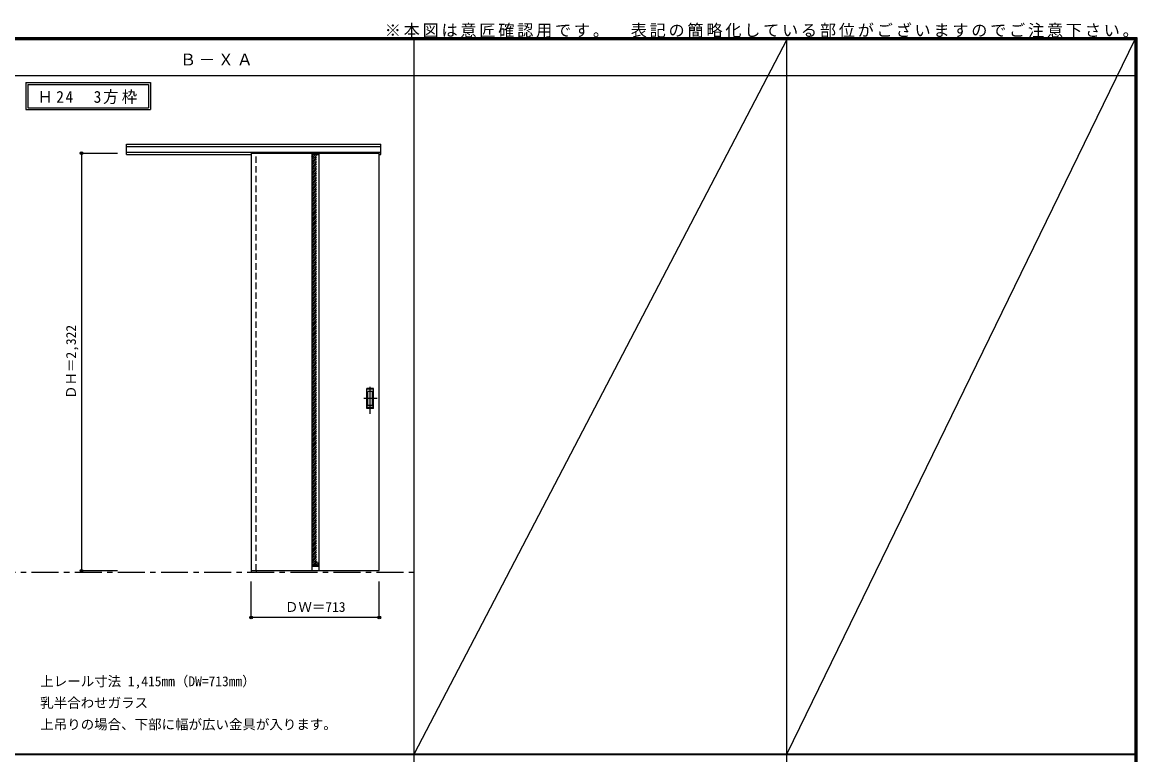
# Model space of a CAD drawing. Units: millimetres, scale not verified. Extents: x -6000 to 5700, y -4307 to 4260.
# Drawn here: x -502 to 5700, y 186 to 4260 of the extents above; entities that cross this region are included whole.
import ezdxf
from ezdxf.enums import TextEntityAlignment as Align

# ---------------------------------------------------------------- set-up
doc = ezdxf.new("R2010")
doc.units = ezdxf.units.MM
doc.header["$LTSCALE"] = 30
doc.header["$PDMODE"] = 32
doc.header["$PDSIZE"] = 15
doc.linetypes.add('CHAIN1', pattern=[8, 5, -1, 1, -1])
doc.linetypes.add('DASHED1', pattern=[1.8, 1.2, -0.6])
for name, color, linetype in [('0-0_補助線', 7, 'CHAIN1'), ('0-2_扉', 3, 'Continuous'), ('0-3_仕上げ', 7, 'Continuous'), ('0-4_枠', 3, 'Continuous'), ('0-6_引手', 7, 'Continuous'), ('0-A_文字', 7, 'Continuous'), ('0-B_寸法', 7, 'Continuous'), ('0-C_ハッチ', 4, 'DASHED1'), ('F-1_枠', 6, 'Continuous'), ('F-A_文字', 7, 'Continuous')]:
    doc.layers.add(name, color=color, linetype=linetype)
doc.styles.add('ＭＳ ゴシック', font='')
doc.styles.get('ＭＳ ゴシック').set_extended_font_data('MS Gothic')

msp = doc.modelspace()

# ---------------------------------------------------------------- linework, layer by layer
at = {"layer": '0-0_補助線'}
msp.add_line((-5490, 1201), (1678, 1201), dxfattribs=at)
at = {"layer": '0-2_扉', "color": 4, "linetype": 'DASHED1'}
msp.add_line((772, 3532), (772, 3528), dxfattribs=at)
at = {"layer": '0-2_扉'}
for p in [(772, 3532), (1485, 1210)]:
    msp.add_line(p, (1485, 3532), dxfattribs=at)
msp.add_lwpolyline([(772, 3532), (772, 1210), (1485, 1210)], dxfattribs=at)
at = {"layer": '0-3_仕上げ', "color": 3}
for p, q in [((1109.5, 3532), (1109.5, 1210)), ((1147.5, 3532), (1147.5, 1210))]:
    msp.add_line(p, q, dxfattribs=at)
at = {"layer": '0-3_仕上げ'}
for p, q in [((1109.5, 3524), (1147.5, 3524)), ((1109.5, 1234), (1147.5, 1234))]:
    msp.add_line(p, q, dxfattribs=at)
at = {"layer": '0-4_枠'}
for p, q in [((78, 3582), (1493, 3582)), ((78, 3525), (78, 3582)), ((78, 3569), (1493, 3569)), ((78, 3537), (1493, 3537)), ((771, 3537), (771, 1201)), ((799, 3532), (799, 3537)), ((78, 3525), (772, 3525)), ((771, 1201), (799, 1201)), ((799, 1210), (799, 1201))]:
    msp.add_line(p, q, dxfattribs=at)
at = {"layer": '0-4_枠', "color": 4, "linetype": 'DASHED1'}
msp.add_line((799, 1210), (799, 3532), dxfattribs=at)
at = {"layer": '0-4_枠'}
msp.add_lwpolyline([(1485, 3525), (1493, 3525), (1493, 3582)], dxfattribs=at)
at = {"layer": '0-6_引手', "linetype": 'CHAIN1'}
for p, q in [((1434, 2082.27), (1434, 2253.12)), ((1472.07, 2167.5), (1399.56, 2167.5))]:
    msp.add_line(p, q, dxfattribs=at)
at = {"layer": '0-6_引手'}
for p, q in [((1453, 2222.5), (1415, 2222.5)), ((1415, 2112.5), (1415, 2222.5)), ((1446.5, 2206.5), (1421.5, 2206.5)), ((1421.5, 2128.5), (1421.5, 2206.5)), ((1446.5, 2128.5), (1446.5, 2206.5)), ((1453, 2112.5), (1453, 2222.5)), ((1453, 2112.5), (1415, 2112.5)), ((1446.5, 2128.5), (1421.5, 2128.5))]:
    msp.add_line(p, q, dxfattribs=at)
at = {"layer": '0-6_引手', "linetype": 'DASHED1'}
for p, q in [((1418, 2116.5), (1418, 2218.5)), ((1450, 2116.5), (1418, 2116.5))]:
    msp.add_line(p, q, dxfattribs=at)
msp.add_lwpolyline([(1450, 2116.5), (1450, 2218.5), (1418, 2218.5)], dxfattribs=at)
at = {"layer": '0-A_文字'}
for p, q in [((-482, 3925), (-482, 3775)), ((-472, 3915), (200.62, 3915)), ((-472, 3915), (-472, 3785)), ((200.62, 3915), (200.62, 3785)), ((-472, 3785), (200.62, 3785)), ((-482, 3775), (210.62, 3775))]:
    msp.add_line(p, q, dxfattribs=at)
msp.add_lwpolyline([(-482, 3925), (210.62, 3925), (210.62, 3775)], dxfattribs=at)
at = {"layer": '0-B_寸法', "color": 4}
for p, q in [((-172, 3532), (28, 3532)), ((772, 949), (772, 1149)), ((1485, 949), (1485, 1149)), ((1485, 949), (772, 949))]:
    msp.add_line(p, q, dxfattribs=at)
msp.add_lwpolyline([(-172, 3532), (-172, 1210), (28, 1210)], dxfattribs=at)
at = {"layer": '0-B_寸法'}
for p in [(-172, 3532), (-172, 1210), (772, 949), (1485, 949)]:
    msp.add_point(p, dxfattribs=at)
at = {"layer": '0-C_ハッチ'}
for p, q in [((1109.5, 3514.3), (1119.2, 3524)), ((1109.5, 3494.5), (1139, 3524)), ((1109.5, 3504.4), (1129.1, 3524)), ((1109.5, 3484.6), (1147.5, 3522.6)), ((1109.5, 3474.7), (1147.5, 3512.7)), ((1109.5, 3464.8), (1147.5, 3502.8)), ((1109.5, 3454.9), (1147.5, 3492.9)), ((1109.5, 3445), (1147.5, 3483)), ((1109.5, 3435.1), (1147.5, 3473.1)), ((1109.5, 3425.2), (1147.5, 3463.2)), ((1109.5, 3415.3), (1147.5, 3453.3)), ((1109.5, 3405.41), (1147.5, 3443.41)), ((1109.5, 3395.51), (1147.5, 3433.51)), ((1109.5, 3385.61), (1147.5, 3423.61)), ((1109.5, 3375.71), (1147.5, 3413.71)), ((1109.5, 3365.81), (1147.5, 3403.81)), ((1109.5, 3355.91), (1147.5, 3393.91)), ((1109.5, 3346.01), (1147.5, 3384.01)), ((1109.5, 3336.11), (1147.5, 3374.11)), ((1109.5, 3326.21), (1147.5, 3364.21)), ((1109.5, 3316.31), (1147.5, 3354.31)), ((1109.5, 3306.41), (1147.5, 3344.41)), ((1109.5, 3296.51), (1147.5, 3334.51)), ((1109.5, 3286.61), (1147.5, 3324.61)), ((1109.5, 3276.71), (1147.5, 3314.71)), ((1109.5, 3266.81), (1147.5, 3304.81)), ((1109.5, 3256.91), (1147.5, 3294.91)), ((1109.5, 3247.01), (1147.5, 3285.01)), ((1109.5, 3237.11), (1147.5, 3275.11)), ((1109.5, 3227.21), (1147.5, 3265.21)), ((1109.5, 3217.31), (1147.5, 3255.31)), ((1109.5, 3207.42), (1147.5, 3245.42)), ((1109.5, 3197.52), (1147.5, 3235.52)), ((1109.5, 3187.62), (1147.5, 3225.62)), ((1109.5, 3177.72), (1147.5, 3215.72)), ((1109.5, 3167.82), (1147.5, 3205.82)), ((1109.5, 3157.92), (1147.5, 3195.92)), ((1109.5, 3148.02), (1147.5, 3186.02)), ((1109.5, 3138.12), (1147.5, 3176.12)), ((1109.5, 3128.22), (1147.5, 3166.22)), ((1109.5, 3118.32), (1147.5, 3156.32)), ((1109.5, 3108.42), (1147.5, 3146.42)), ((1109.5, 3098.52), (1147.5, 3136.52)), ((1109.5, 3088.62), (1147.5, 3126.62)), ((1109.5, 3078.72), (1147.5, 3116.72)), ((1109.5, 3068.82), (1147.5, 3106.82)), ((1109.5, 3058.92), (1147.5, 3096.92)), ((1109.5, 3049.02), (1147.5, 3087.02)), ((1109.5, 3039.12), (1147.5, 3077.12)), ((1109.5, 3029.22), (1147.5, 3067.22)), ((1109.5, 3019.32), (1147.5, 3057.32)), ((1109.5, 3009.43), (1147.5, 3047.43)), ((1109.5, 2999.53), (1147.5, 3037.53)), ((1109.5, 2989.63), (1147.5, 3027.63)), ((1109.5, 2979.73), (1147.5, 3017.73)), ((1109.5, 2969.83), (1147.5, 3007.83)), ((1109.5, 2959.93), (1147.5, 2997.93)), ((1109.5, 2950.03), (1147.5, 2988.03)), ((1109.5, 2940.13), (1147.5, 2978.13)), ((1109.5, 2930.23), (1147.5, 2968.23)), ((1109.5, 2920.33), (1147.5, 2958.33)), ((1109.5, 2910.43), (1147.5, 2948.43)), ((1109.5, 2900.53), (1147.5, 2938.53)), ((1109.5, 2890.63), (1147.5, 2928.63)), ((1109.5, 2880.73), (1147.5, 2918.73)), ((1109.5, 2870.83), (1147.5, 2908.83)), ((1109.5, 2860.93), (1147.5, 2898.93)), ((1109.5, 2851.03), (1147.5, 2889.03)), ((1109.5, 2841.13), (1147.5, 2879.13)), ((1109.5, 2831.23), (1147.5, 2869.23)), ((1109.5, 2821.33), (1147.5, 2859.33)), ((1109.5, 2811.44), (1147.5, 2849.44)), ((1109.5, 2801.54), (1147.5, 2839.54)), ((1109.5, 2791.64), (1147.5, 2829.64)), ((1109.5, 2781.74), (1147.5, 2819.74)), ((1109.5, 2771.84), (1147.5, 2809.84)), ((1109.5, 2761.94), (1147.5, 2799.94)), ((1109.5, 2752.04), (1147.5, 2790.04)), ((1109.5, 2742.14), (1147.5, 2780.14)), ((1109.5, 2732.24), (1147.5, 2770.24)), ((1109.5, 2722.34), (1147.5, 2760.34)), ((1109.5, 2712.44), (1147.5, 2750.44)), ((1109.5, 2702.54), (1147.5, 2740.54)), ((1109.5, 2692.64), (1147.5, 2730.64)), ((1109.5, 2682.74), (1147.5, 2720.74)), ((1109.5, 2672.84), (1147.5, 2710.84)), ((1109.5, 2662.94), (1147.5, 2700.94)), ((1109.5, 2653.04), (1147.5, 2691.04)), ((1109.5, 2643.14), (1147.5, 2681.14)), ((1109.5, 2633.24), (1147.5, 2671.24)), ((1109.5, 2623.34), (1147.5, 2661.34)), ((1109.5, 2613.45), (1147.5, 2651.45)), ((1109.5, 2603.55), (1147.5, 2641.55)), ((1109.5, 2593.65), (1147.5, 2631.65)), ((1109.5, 2583.75), (1147.5, 2621.75)), ((1109.5, 2573.85), (1147.5, 2611.85)), ((1109.5, 2563.95), (1147.5, 2601.95)), ((1109.5, 2554.05), (1147.5, 2592.05)), ((1109.5, 2544.15), (1147.5, 2582.15)), ((1109.5, 2534.25), (1147.5, 2572.25)), ((1109.5, 2524.35), (1147.5, 2562.35)), ((1109.5, 2514.45), (1147.5, 2552.45)), ((1109.5, 2504.55), (1147.5, 2542.55)), ((1109.5, 2494.65), (1147.5, 2532.65)), ((1109.5, 2484.75), (1147.5, 2522.75)), ((1109.5, 2474.85), (1147.5, 2512.85)), ((1109.5, 2464.95), (1147.5, 2502.95)), ((1109.5, 2455.05), (1147.5, 2493.05)), ((1109.5, 2445.15), (1147.5, 2483.15)), ((1109.5, 2435.25), (1147.5, 2473.25)), ((1109.5, 2425.36), (1147.5, 2463.36)), ((1109.5, 2415.46), (1147.5, 2453.46)), ((1109.5, 2405.56), (1147.5, 2443.56)), ((1109.5, 2395.66), (1147.5, 2433.66)), ((1109.5, 2385.76), (1147.5, 2423.76)), ((1109.5, 2375.86), (1147.5, 2413.86)), ((1109.5, 2365.96), (1147.5, 2403.96)), ((1109.5, 2356.06), (1147.5, 2394.06)), ((1109.5, 2346.16), (1147.5, 2384.16)), ((1109.5, 2336.26), (1147.5, 2374.26)), ((1109.5, 2326.36), (1147.5, 2364.36)), ((1109.5, 2316.46), (1147.5, 2354.46)), ((1109.5, 2306.56), (1147.5, 2344.56)), ((1109.5, 2296.66), (1147.5, 2334.66)), ((1109.5, 2286.76), (1147.5, 2324.76)), ((1109.5, 2276.86), (1147.5, 2314.86)), ((1109.5, 2266.96), (1147.5, 2304.96)), ((1109.5, 2257.06), (1147.5, 2295.06)), ((1109.5, 2247.16), (1147.5, 2285.16)), ((1109.5, 2237.26), (1147.5, 2275.26)), ((1109.5, 2227.37), (1147.5, 2265.37)), ((1109.5, 2217.47), (1147.5, 2255.47)), ((1109.5, 2207.57), (1147.5, 2245.57)), ((1109.5, 2197.67), (1147.5, 2235.67)), ((1109.5, 2187.77), (1147.5, 2225.77)), ((1109.5, 2177.87), (1147.5, 2215.87)), ((1109.5, 2167.97), (1147.5, 2205.97)), ((1109.5, 2158.07), (1147.5, 2196.07)), ((1109.5, 2148.17), (1147.5, 2186.17)), ((1109.5, 2138.27), (1147.5, 2176.27)), ((1109.5, 2128.37), (1147.5, 2166.37)), ((1109.5, 2118.47), (1147.5, 2156.47)), ((1109.5, 2108.57), (1147.5, 2146.57)), ((1109.5, 2098.67), (1147.5, 2136.67)), ((1109.5, 2088.77), (1147.5, 2126.77)), ((1109.5, 2078.87), (1147.5, 2116.87)), ((1109.5, 2068.97), (1147.5, 2106.97)), ((1109.5, 2059.07), (1147.5, 2097.07)), ((1109.5, 2049.17), (1147.5, 2087.17)), ((1109.5, 2039.27), (1147.5, 2077.27)), ((1109.5, 2029.38), (1147.5, 2067.38)), ((1109.5, 2019.48), (1147.5, 2057.48)), ((1109.5, 2009.58), (1147.5, 2047.58)), ((1109.5, 1999.68), (1147.5, 2037.68)), ((1109.5, 1989.78), (1147.5, 2027.78)), ((1109.5, 1979.88), (1147.5, 2017.88)), ((1109.5, 1969.98), (1147.5, 2007.98)), ((1109.5, 1960.08), (1147.5, 1998.08)), ((1109.5, 1950.18), (1147.5, 1988.18)), ((1109.5, 1940.28), (1147.5, 1978.28)), ((1109.5, 1930.38), (1147.5, 1968.38)), ((1109.5, 1920.48), (1147.5, 1958.48)), ((1109.5, 1910.58), (1147.5, 1948.58)), ((1109.5, 1900.68), (1147.5, 1938.68)), ((1109.5, 1890.78), (1147.5, 1928.78)), ((1109.5, 1880.88), (1147.5, 1918.88)), ((1109.5, 1870.98), (1147.5, 1908.98)), ((1109.5, 1861.08), (1147.5, 1899.08)), ((1109.5, 1851.18), (1147.5, 1889.18)), ((1109.5, 1841.28), (1147.5, 1879.28)), ((1109.5, 1831.39), (1147.5, 1869.39)), ((1109.5, 1821.49), (1147.5, 1859.49)), ((1109.5, 1811.59), (1147.5, 1849.59)), ((1109.5, 1801.69), (1147.5, 1839.69)), ((1109.5, 1791.79), (1147.5, 1829.79)), ((1109.5, 1781.89), (1147.5, 1819.89)), ((1109.5, 1771.99), (1147.5, 1809.99)), ((1109.5, 1762.09), (1147.5, 1800.09)), ((1109.5, 1752.19), (1147.5, 1790.19)), ((1109.5, 1742.29), (1147.5, 1780.29)), ((1109.5, 1732.39), (1147.5, 1770.39)), ((1109.5, 1722.49), (1147.5, 1760.49)), ((1109.5, 1712.59), (1147.5, 1750.59)), ((1109.5, 1702.69), (1147.5, 1740.69)), ((1109.5, 1692.79), (1147.5, 1730.79)), ((1109.5, 1682.89), (1147.5, 1720.89)), ((1109.5, 1672.99), (1147.5, 1710.99)), ((1109.5, 1663.09), (1147.5, 1701.09)), ((1109.5, 1653.19), (1147.5, 1691.19)), ((1109.5, 1643.29), (1147.5, 1681.29)), ((1109.5, 1633.4), (1147.5, 1671.4)), ((1109.5, 1623.5), (1147.5, 1661.5)), ((1109.5, 1613.6), (1147.5, 1651.6)), ((1109.5, 1603.7), (1147.5, 1641.7)), ((1109.5, 1593.8), (1147.5, 1631.8)), ((1109.5, 1583.9), (1147.5, 1621.9)), ((1109.5, 1574), (1147.5, 1612)), ((1109.5, 1564.1), (1147.5, 1602.1)), ((1109.5, 1554.2), (1147.5, 1592.2)), ((1109.5, 1544.3), (1147.5, 1582.3)), ((1109.5, 1534.4), (1147.5, 1572.4)), ((1109.5, 1524.5), (1147.5, 1562.5)), ((1109.5, 1514.6), (1147.5, 1552.6)), ((1109.5, 1504.7), (1147.5, 1542.7)), ((1109.5, 1494.8), (1147.5, 1532.8)), ((1109.5, 1484.9), (1147.5, 1522.9)), ((1109.5, 1475), (1147.5, 1513)), ((1109.5, 1465.1), (1147.5, 1503.1)), ((1109.5, 1455.2), (1147.5, 1493.2)), ((1109.5, 1445.31), (1147.5, 1483.31)), ((1109.5, 1435.41), (1147.5, 1473.41)), ((1109.5, 1425.51), (1147.5, 1463.51)), ((1109.5, 1415.61), (1147.5, 1453.61)), ((1109.5, 1405.71), (1147.5, 1443.71)), ((1109.5, 1395.81), (1147.5, 1433.81)), ((1109.5, 1385.91), (1147.5, 1423.91)), ((1109.5, 1376.01), (1147.5, 1414.01)), ((1109.5, 1366.11), (1147.5, 1404.11)), ((1109.5, 1356.21), (1147.5, 1394.21)), ((1109.5, 1346.31), (1147.5, 1384.31)), ((1109.5, 1336.41), (1147.5, 1374.41)), ((1109.5, 1326.51), (1147.5, 1364.51)), ((1109.5, 1316.61), (1147.5, 1354.61)), ((1109.5, 1306.71), (1147.5, 1344.71)), ((1109.5, 1296.81), (1147.5, 1334.81)), ((1109.5, 1286.91), (1147.5, 1324.91)), ((1109.5, 1277.01), (1147.5, 1315.01)), ((1109.5, 1267.11), (1147.5, 1305.11)), ((1109.5, 1257.21), (1147.5, 1295.21)), ((1109.5, 1247.32), (1147.5, 1285.32)), ((1109.5, 1237.42), (1147.5, 1275.42)), ((1115.98, 1234), (1147.5, 1265.52)), ((1125.88, 1234), (1147.5, 1255.62)), ((1135.78, 1234), (1147.5, 1245.72)), ((1145.68, 1234), (1147.5, 1235.82))]:
    msp.add_line(p, q, dxfattribs=at)
at = {"layer": 'F-1_枠'}
for p, q in [((-6000, 4175), (5700, 4175)), ((-6000, 4170), (5700, 4170)), ((-6000, 4165), (5700, 4165)), ((1678, -3790), (1678, 4175)), ((3752, -3790), (3752, 4175)), ((5690, 4175), (5690, -4205)), ((5695, 4175), (5695, -4205)), ((5700, 4175), (5700, -4205)), ((-6000, 3965), (5700, 3965)), ((-6000, 190.5), (5700, 190.5)), ((-6000, 187.5), (5700, 187.5))]:
    msp.add_line(p, q, dxfattribs=at)
at = {"layer": 'F-A_文字'}
for p, q in [((3752, 4165), (1678, 190.5)), ((5690, 4165), (3752, 190.5))]:
    msp.add_line(p, q, dxfattribs=at)

# ---------------------------------------------------------------- texts
at = {"layer": '0-A_文字', "style": 'ＭＳ ゴシック'}
for s, p in [('上レール寸法 1,415mm（DW=713mm）', (-402, 550.5)), ('乳半合わせガラス', (-402, 430.5)), ('上吊りの場合、下部に幅が広い金具が入ります。', (-402, 310.5))]:
    msp.add_text(s, height=54.99, dxfattribs=at).set_placement(p, align=Align.BOTTOM_LEFT)
at = {"layer": '0-A_文字', "char_height": 65.98, "attachment_point": 7, "style": 'ＭＳ ゴシック'}
for s, insert in [('\\T1.17;※本図は意匠確認用です。\u3000表記の簡略化している部位がございますのでご注意下さい。', (1515, 4175)), ('\\T1.17;Ｂ－ＸＡ', (375.5, 4020)), ('\\T1.22;\\W0.95;Ｈ24\u30003方枠', (-417.34, 3805))]:
    msp.add_mtext(s, dxfattribs=dict(at, insert=insert))
at = {"layer": '0-B_寸法', "style": 'ＭＳ ゴシック'}
msp.add_text('ＤＨ＝2,322', height=54.99, rotation=90, dxfattribs=at).set_placement((-187, 2164.75), align=Align.BOTTOM_LEFT)
msp.add_text('ＤＷ＝713', height=54.99, dxfattribs=at).set_placement((959.75, 964), align=Align.BOTTOM_LEFT)

doc.saveas('drawing.dxf')
